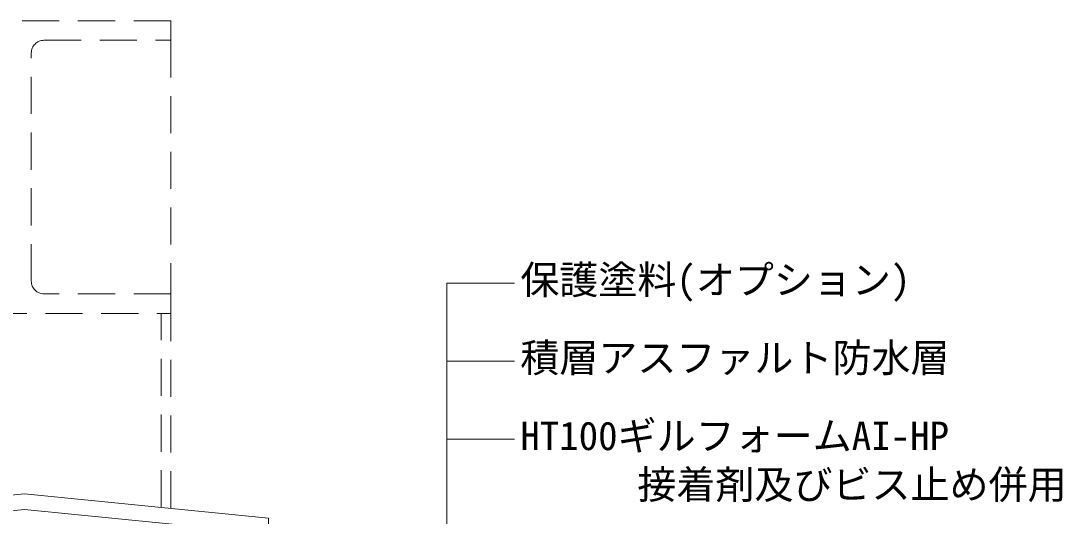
# Model space of a CAD drawing. Units: millimetres, scale not verified. Extents: x -1381 to 1379, y -955 to 955.
# Drawn here: x -3 to 531, y -70 to 184 of the extents above; entities that cross this region are included whole.
import ezdxf
from ezdxf.enums import TextEntityAlignment as Align

# ---------------------------------------------------------------- set-up
doc = ezdxf.new("R2010")
doc.units = ezdxf.units.MM
doc.header["$LTSCALE"] = 3
doc.linetypes.add('USER1', pattern=[9.525, 6.35, -3.175])
doc.layers.add('0-2_MOJI', color=7, linetype='Continuous', lineweight=18)
doc.layers.add('0-6_TEKKOTU', color=7, linetype='USER1', lineweight=18)
doc.styles.add('ＭＳ ゴシック', font='')
doc.styles.get('ＭＳ ゴシック').set_extended_font_data('MS Gothic')

msp = doc.modelspace()

# ---------------------------------------------------------------- linework, layer by layer
at = {"layer": '0-2_MOJI'}
for p, q in [((215.506, -388.283), (215.506, 49.2)), ((215.506, 49.2), (250.082, 49.2)), ((215.506, 9.2), (250.082, 9.2)), ((215.506, -30.8), (250.082, -30.8))]:
    msp.add_line(p, q, dxfattribs=at)
at = {"layer": '0-6_TEKKOTU'}
for p, q in [((9.006, 173.714), (74.006, 173.714)), ((74.006, 173.714), (74.006, 43.714)), ((2.506, 50.214), (2.506, 167.214)), ((69.006, -65.786), (69.006, 33.714)), ((74.006, -66.286), (74.006, 33.714))]:
    msp.add_line(p, q, dxfattribs=at)
for points in [[(74.006, 173.714), (74.006, 183.714), (-75.994, 183.714), (-75.994, 173.714), (-10.994, 173.714)], [(-10.994, 43.714), (-75.994, 43.714), (-75.994, 33.714), (74.006, 33.714), (74.006, 43.714), (9.006, 43.714)]]:
    msp.add_lwpolyline(points, dxfattribs=at)
at = {"layer": '0-6_TEKKOTU', "linetype": 'Continuous'}
msp.add_lwpolyline([(124.006, -91.286), (116.006, -91.286), (116.006, -78.526), (-0.994, -66.826), (-117.994, -78.526), (-117.994, -91.286), (-125.994, -91.286), (-125.994, -71.286), (-0.994, -58.786), (124.006, -71.286)], close=True, dxfattribs=at)
at = {"layer": '0-6_TEKKOTU'}
for centre, start, end in [((9.006, 167.214), 90, 180), ((9.006, 50.214), 180, 270)]:
    msp.add_arc(centre, 6.5, start, end, dxfattribs=at)

# ---------------------------------------------------------------- texts
at = {"layer": '0-2_MOJI', "style": 'ＭＳ ゴシック'}
for s, p in [('保護塗料(オプション)', (253.082, 39.2)), ('積層アスファルト防水層', (253.082, -0.8)), ('HT100ギルフォームAI-HP', (253.082, -40.8)), ('\u3000\u3000\u3000接着剤及びビス止め併用', (253.082, -65.8))]:
    msp.add_text(s, height=14.66, dxfattribs=at).set_placement(p, align=Align.BOTTOM_LEFT)

doc.saveas('drawing.dxf')
